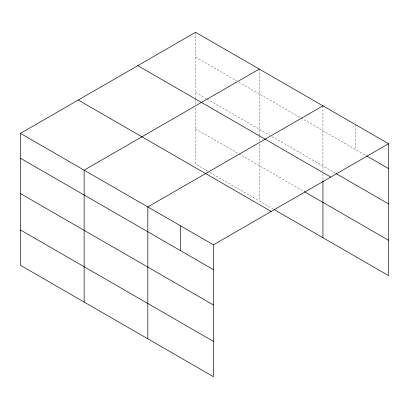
<?xml version="1.0" encoding="UTF-8"?>
<svg xmlns="http://www.w3.org/2000/svg" width="409" height="409" viewBox="0 0 409 409"><rect width="100%" height="100%" fill="white"/><g stroke="black" fill="none" stroke-linecap="round" stroke-linejoin="round"><path stroke-width="0.31" stroke-dasharray="2.04 1.53" d="M195.563 57.137L236.739 80.91M238.938 82.178L300.426 117.68M300.973 117.996L366.132 155.614M195.563 92.465L206.545 98.804M207.092 99.121L269.679 135.256M271.878 136.524L335.513 173.263M195.563 128.861L238.386 153.585M238.938 153.902L303.718 191.305M207.644 171.156L195.563 164.183L195.563 107.148M209.837 172.424L273.524 209.193M355.743 124.771L355.743 149.617M322.936 105.829L322.936 171.11M322.936 173.661L322.936 180.686M259.25 69.065L259.25 134.98M259.25 135.619L259.25 141.366M259.25 143.917L259.25 200.952M195.563 32.296L195.563 98.211M195.563 98.85L195.563 104.597"/><path stroke-width="0.61" d="M20.45 133.395L213.437 244.817L213.437 376.704L20.45 265.288L20.45 133.395L195.563 32.296L388.55 143.712L388.55 275.605L274.071 209.51M259.25 69.065L84.136 170.164L84.136 302.057M322.936 105.829L147.823 206.934L147.823 338.826M213.437 244.817L388.55 143.712M366.679 155.931L388.55 168.559M336.06 173.58L388.55 203.881M137.777 65.66L330.763 177.077M304.27 191.622L388.55 240.277M78.237 100.031L271.223 211.453M20.45 158.242L213.437 269.659M20.45 193.564L213.437 304.986M20.45 229.96L213.437 341.382M322.936 180.686L322.936 237.721M180.63 225.875L180.63 250.717"/></g></svg>
